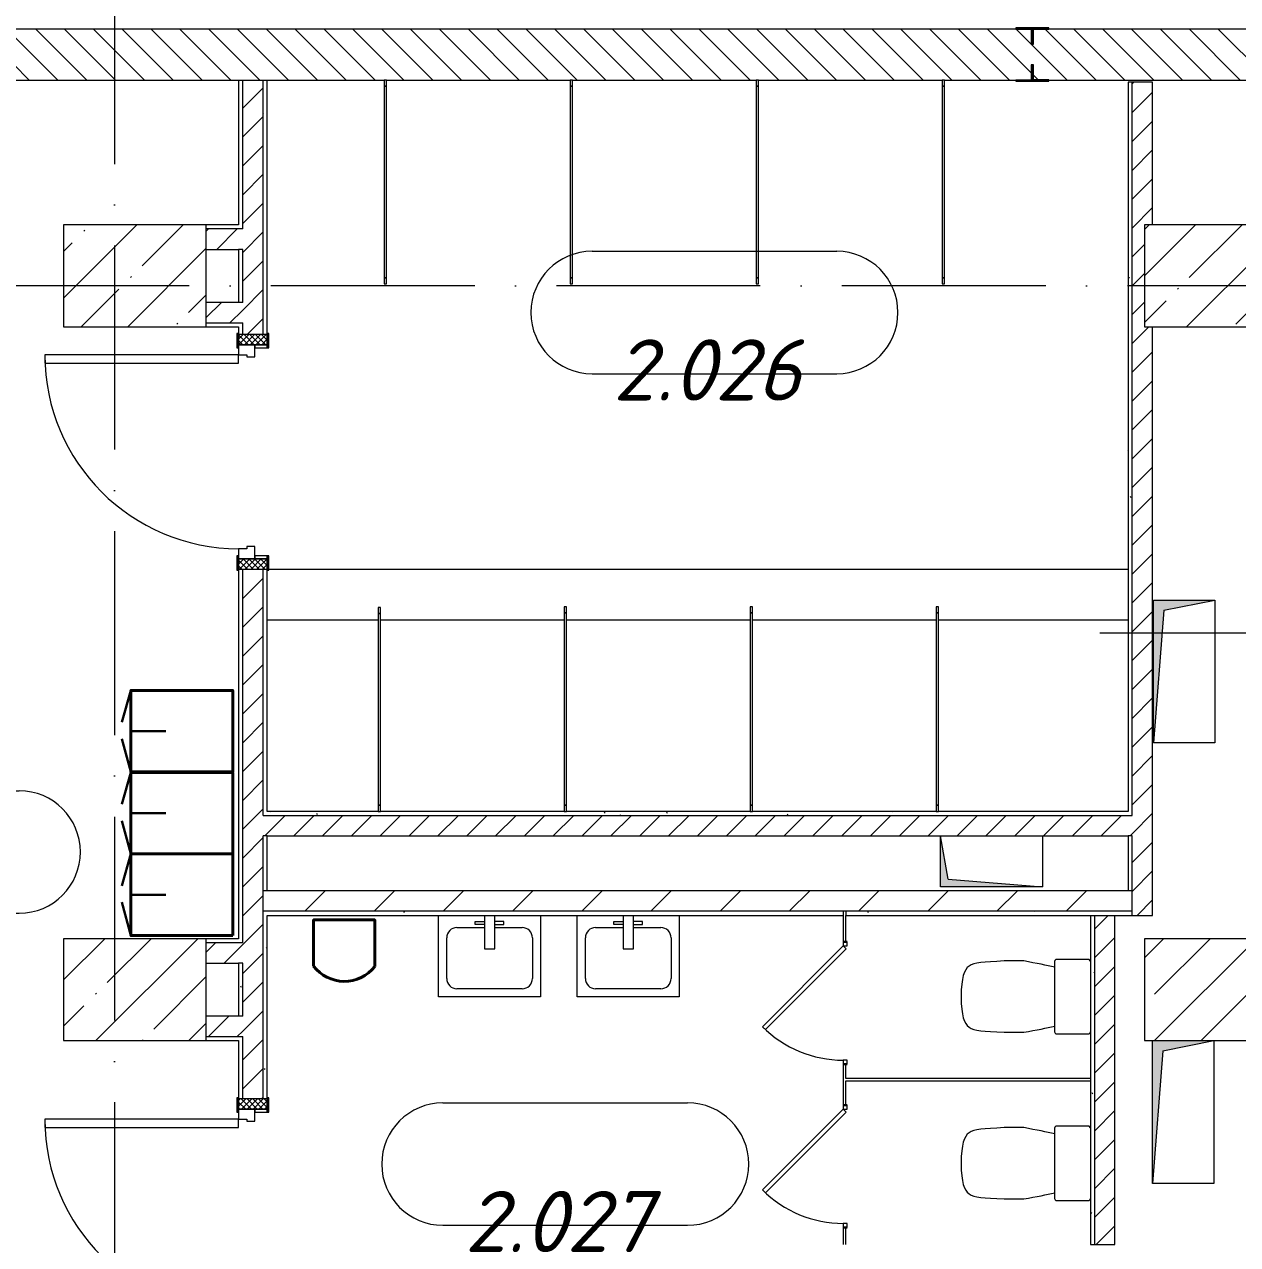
# Model space of a CAD drawing. Header units: millimetres. Extents: x -6467 to 105918, y -7090 to 92481.
# Drawn here: x 77308 to 83257, y 58381 to 64364 of the extents above; entities that cross this region are included whole.
import ezdxf

# ---------------------------------------------------------------- set-up
doc = ezdxf.new("R2010")
doc.units = ezdxf.units.MM
doc.linetypes.add('50_200_ШТРИХ_1Т_ш5_п1_п1_', pattern=[1400, 1000, -200, 0, -200])
for name, color, linetype, lineweight, true_color in [('A-AREA-IDEN-1', 7, 'Continuous', 9, 0xaaaaaa), ('A-DOOR-1', 7, 'Continuous', 5, 0xaaaaaa), ('A-DOOR-FRAM-1', 7, 'Continuous', 9, 0xaaaaaa), ('A-DOOR-OPNG-1', 7, 'Continuous', 30, 0xaaaaaa), ('A-GENM-1', 7, 'Continuous', 9, 0xaaaaaa), ('A-GENM-2', 7, 'Continuous', 20, 0xaaaaaa), ('A-WALL-2', 7, 'Continuous', 5, 0xaaaaaa), ('A-WALL-FNSH-2', 7, 'Continuous', 5, 0xaaaaaa), ('I-WALL-1', 7, 'Continuous', 5, 0x787878), ('M-EQPM-1', 7, 'Continuous', 9, 0xaaaaaa), ('M-EQPM-2', 7, 'Continuous', 9, 0xe2e2e2), ('P-SANR-FIXT-1', 7, 'Continuous', 9, 0xaaaaaa), ('мебель 2 этаж-1', 7, 'Continuous', 40, 0xaaaaaa), ('Оси-3', 7, '50_200_ШТРИХ_1Т_ш5_п1_п1_', 9, 0xaaaaaa), ('ТХ_функционал-2', 7, 'Continuous', 40, 0xaaaaaa), ('ТХ_функционал-9', 7, 'Continuous', 30, 0xaaaaaa)]:
    doc.layers.add(name, color=color, linetype=linetype, lineweight=lineweight, true_color=true_color)
for name, color, linetype, lineweight in [('A-DOOR', 7, 'Continuous', 9), ('A-DOOR-2', 7, 'Continuous', 5), ('A-DOOR-FRAM', 7, 'Continuous', 9), ('A-DOOR-FRAM-2', 7, 'Continuous', 5), ('A-WALL', 7, 'Continuous', 5), ('A-WALL-FNSH-1', 7, 'Continuous', 5), ('I-WALL', 7, 'Continuous', 5), ('S-COLS', 7, 'Continuous', 9), ('S-COLS-1', 7, 'Continuous', 5)]:
    doc.layers.add(name, color=color, linetype=linetype, lineweight=lineweight)
doc.styles.add('ISOCPEUR_I', font='isocpeui.ttf', dxfattribs={"height": 300})
pattern_1 = [(0, (0, 0), (406.4, 101.6), [6.706, -298.094, 6.706, -298.094, -1625.6]), (0, (0, 0), (406.4, 101.6), [-609.6, 6.706, -602.894, 6.706, -298.094, -711.2]), (0, (0, 0), (406.4, 101.6), [-1524, 6.706, -196.494, 6.706, -501.294]), (120, (152.4, 50.8), (-291.18818, 301.15272), [6.706, -298.094, 6.706, -298.094, -1625.6]), (120, (152.4, 50.8), (-291.18818, 301.15272), [-609.6, 6.706, -602.894, 6.706, -298.094, -711.2]), (120, (152.4, 50.8), (-291.18818, 301.15272), [-1524, 6.706, -196.494, 6.706, -501.294]), (240, (203.2, 254), (-115.21182, -402.75272), [6.706, -298.094, 6.706, -298.094, -1625.6]), (240, (203.2, 254), (-115.21182, -402.75272), [-609.6, 6.706, -602.894, 6.706, -298.094, -711.2]), (240, (203.2, 254), (-115.21182, -402.75272), [-1524, 6.706, -196.494, 6.706, -501.294])]
pattern_2 = [(45, (0, 0), (-70.71068, 70.71068), [])]

# ---------------------------------------------------------------- blocks, each defined once
blk = doc.blocks.new('SND_Унитаз_Santek_HEO - Santek HEO_ 365х635х785_ выпуск-прямой_ PN4_5_ Х-резьба НР DN15_ К-гл_кон_ П DN100-V2-АИ_План этажа Радиаторы_2')
at = {"layer": 'P-SANR-FIXT-1'}
for p, q in [((-182.5, -10), (-182.5, -165.8)), ((182.5, -165.8), (182.5, -10)), ((-172.5, -175.8), (172.5, -175.8)), ((-175, -325.6), (-175, -423.4)), ((175, -423.4), (175, -325.6))]:
    blk.add_line(p, q, dxfattribs=at)
for centre, start, end in [((-172.5, -10), 90, 180), ((-172.5, -10), 105, 180), ((172.5, -10), 360, 90), ((172.5, -10), 45, 90), ((172.5, -10), 360, 30), ((-172.5, -165.8), 180, 270), ((-172.5, -165.8), 180, 210), ((-172.5, -165.8), 240, 255), ((172.5, -165.8), 270, 360), ((172.5, -165.8), 270, 315), ((172.5, -165.8), 330, 360)]:
    blk.add_arc(centre, 10, start, end, dxfattribs=at)
for points in [[(-145, -174.9), (-153.6, -214.5), (-163, -263.9), (-175, -325.6)], [(175, -325.6), (163, -263.9), (153.6, -214.5), (145, -174.9)]]:
    blk.add_open_spline(points, degree=3, dxfattribs=at)
for points, knots in [([(-175, -423.4), (-169.2, -526.5), (-168.1, -609.5), (-96, -631.3), (0, -634.5)], [0, 0, 0, 0, 0.2757876, 0.5440111, 0.5440111, 0.5440111, 0.5440111]), ([(0, -634.5), (96, -631.3), (168.1, -609.5), (169.2, -526.5), (175, -423.4)], [0, 0, 0, 0, 0.2682234, 0.5440111, 0.5440111, 0.5440111, 0.5440111])]:
    blk.add_open_spline(points, degree=3, knots=knots, dxfattribs=at)
blk = doc.blocks.new('DOR_ДУ_распашная__1Ст_Прямоугольная2 - Вн_Д-9_ДДГ 600х1850h_С_у-29181152-АИ_План этажа Радиаторы_2')
at = {"layer": 'A-DOOR-1'}
for p, q in [((-116, 402), (-130.1, 387.8)), ((-130.1, 387.8), (265.9, -8.1)), ((280, 6), (-116, 402)), ((265.9, -8.1), (280, 6))]:
    blk.add_line(p, q, dxfattribs=at)
blk.add_arc((280, 6), 560, 135, 180, dxfattribs=at)
at = {"layer": 'A-DOOR-FRAM-1'}
for p, q in [((-280, 6), (-300, 6)), ((-280, -14), (-280, 6)), ((280, 6), (280, -14)), ((300, 6), (280, 6)), ((-300, -14), (-280, -14)), ((280, -14), (300, -14))]:
    blk.add_line(p, q, dxfattribs=at)
at = {"layer": 'A-DOOR-OPNG-1'}
for p, q in [((-300, 6), (-300, -14)), ((300, -14), (300, 6))]:
    blk.add_line(p, q, dxfattribs=at)
blk = doc.blocks.new('SND_2D_Раковина1 - 400х300-V23-АИ_План этажа Радиаторы_2')
at = {"layer": 'P-SANR-FIXT-1'}
for p, q in [((-250, -220), (-250, 180)), ((-25, 180), (-25, 15)), ((25, 15), (25, 180)), ((250, 180), (250, -220)), ((-160, 120), (-25, 120)), ((-70, 150), (-25, 150)), ((-70, 135), (-70, 150)), ((-25, 135), (-70, 135)), ((70, 150), (25, 150)), ((25, 135), (70, 135)), ((25, 120), (160, 120)), ((70, 135), (70, 150)), ((-210, -130), (-210, 70)), ((210, 70), (210, -130)), ((-25, 15), (25, 15)), ((250, -220), (-250, -220)), ((160, -180), (-160, -180))]:
    blk.add_line(p, q, dxfattribs=at)
for centre, start, end in [((-160, 70), 90, 180), ((160, 70), 0, 90), ((-160, -130), 180, 270), ((160, -130), 270, 0)]:
    blk.add_arc(centre, 50, start, end, dxfattribs=at)
blk = doc.blocks.new('BSC_Колонна _Прямоугольная - 500х700-V312-АИ_План этажа Радиаторы_2')
at = {"layer": 'S-COLS-1'}
h = blk.add_hatch(dxfattribs=at)
h.set_pattern_fill('FP_208', color=256, style=0, pattern_type=2)
h.set_pattern_definition([(315, (-63130.7, 77849.65), (228.0985, 228.0985), []), (315, (-63130.7, 77621.55), (228.0985, 228.0985), [403.225, -80.645, 6.706, -73.939])])
h.paths.add_polyline_path([(-250, 276.3), (-250, -350), (250, -350), (250, 350), (-250, 350)])
for p, q in [((250, 350), (-250, 350)), ((-250, 350), (-250, -350)), ((250, -350), (250, 350)), ((-250, -350), (250, -350))]:
    blk.add_line(p, q, dxfattribs=at)
blk = doc.blocks.new('BSC_Колонна _Прямоугольная - 500х700-V313-АИ_План этажа Радиаторы_2')
at = {"layer": 'S-COLS-1'}
h = blk.add_hatch(dxfattribs=at)
h.set_pattern_fill('FP_209', color=256, style=0, pattern_type=2)
h.set_pattern_definition([(315, (-63130.7, 83150), (228.0985, 228.0985), []), (315, (-63130.7, 82921.9), (228.0985, 228.0985), [403.225, -80.645, 6.706, -73.939])])
h.paths.add_polyline_path([(-250, 350), (-250, -350), (250, -350), (250, 350), (-89, 350)])
for p, q in [((250, 350), (-250, 350)), ((-250, 350), (-250, -350)), ((250, -350), (250, 350)), ((-250, -350), (250, -350))]:
    blk.add_line(p, q, dxfattribs=at)
blk = doc.blocks.new('Канал вертикальный прямоугольный - Шахта - значок проема-24087358-АИ_План этажа Радиаторы_2')
at = {"layer": 'M-EQPM-2'}
blk.add_hatch(color=256, dxfattribs=at).paths.add_polyline_path([(-150, -350), (-100, 300), (150, 350), (-150, 350), (-150, -212.6)])
at = {"layer": 'M-EQPM-1'}
for p, q in [((-150, -350), (-150, 350)), ((-150, 350), (150, 350)), ((-100, 300), (-150, -350)), ((-100, 300), (150, 350)), ((150, 350), (150, -350)), ((150, -350), (-150, -350))]:
    blk.add_line(p, q, dxfattribs=at)
blk = doc.blocks.new('Канал вертикальный прямоугольный - Шахта - значок проема-24087374-АИ_План этажа Радиаторы_2')
at = {"layer": 'M-EQPM-2'}
blk.add_hatch(color=256, dxfattribs=at).paths.add_polyline_path([(-125, -250), (-87.5, 212.5), (125, 250), (-125, 250), (-125, -91.1)])
at = {"layer": 'M-EQPM-1'}
for p, q in [((-125, -250), (-125, 250)), ((-125, 250), (125, 250)), ((-87.5, 212.5), (125, 250)), ((125, 250), (125, -250)), ((-87.5, 212.5), (-125, -250)), ((125, -250), (-125, -250))]:
    blk.add_line(p, q, dxfattribs=at)
blk = doc.blocks.new('Канал вертикальный прямоугольный - Шахта - значок проема-24087380-АИ_План этажа Радиаторы_2')
at = {"layer": 'M-EQPM-2'}
blk.add_hatch(color=256, dxfattribs=at).paths.add_polyline_path([(-150, -350), (-100, 300), (150, 350), (-150, 350)])
at = {"layer": 'M-EQPM-1'}
for p, q in [((-150, -350), (-150, 350)), ((-150, 350), (150, 350)), ((-100, 300), (-150, -350)), ((-100, 300), (150, 350)), ((150, 350), (150, -350)), ((150, -350), (-150, -350))]:
    blk.add_line(p, q, dxfattribs=at)
blk = doc.blocks.new('BSC_Колонна _Прямоугольная - 500х700-V354-АИ_План этажа Радиаторы_2')
at = {"layer": 'S-COLS-1'}
h = blk.add_hatch(dxfattribs=at)
h.set_pattern_fill('FP_240', color=256, style=0, pattern_type=2)
h.set_pattern_definition([(315, (-59630.7, 77849.65), (228.0985, 228.0985), []), (315, (-59630.7, 77621.55), (228.0985, 228.0985), [403.225, -80.645, 6.706, -73.939])])
h.paths.add_polyline_path([(-250, 350), (-250, -350), (250, -350), (250, 350)])
for p, q in [((250, 350), (-250, 350)), ((-250, 350), (-250, -350)), ((250, -350), (250, 350)), ((-250, -350), (250, -350))]:
    blk.add_line(p, q, dxfattribs=at)
blk = doc.blocks.new('BSC_Колонна _Прямоугольная - 500х700-V355-АИ_План этажа Радиаторы_2')
at = {"layer": 'S-COLS-1'}
h = blk.add_hatch(dxfattribs=at)
h.set_pattern_fill('FP_241', color=256, style=0, pattern_type=2)
h.set_pattern_definition([(315, (-59630.7, 83150), (228.0985, 228.0985), []), (315, (-59630.7, 82921.9), (228.0985, 228.0985), [403.225, -80.645, 6.706, -73.939])])
h.paths.add_polyline_path([(-250, 10), (-250, -350), (250, -350), (250, 350), (-250, 350), (-250, 260)])
for p, q in [((250, 350), (-250, 350)), ((-250, 350), (-250, 310)), ((250, -350), (250, 350)), ((-250, 10), (-250, -350)), ((-250, -350), (250, -350))]:
    blk.add_line(p, q, dxfattribs=at)
blk = doc.blocks.new('110_Дверь_СКБ_1Ст_Внутренняя - СОШ_Д-04_Дв_1150_900_x2100h_туалет для мальчиков_ туалет для девочек-25468597-АИ_План этажа Радиаторы_2')
at = {"layer": 'A-DOOR-2'}
h = blk.add_hatch(dxfattribs=at)
h.set_pattern_fill('FP_141', color=256, style=0, pattern_type=2)
h.set_pattern_definition([(135, (1751.41, 134.685), (-14.14214, -14.14214), []), (225, (1751.41, 134.685), (14.14214, -14.14214), [])])
h.paths.add_polyline_path([(537.5, -70), (587.5, -70), (587.5, 70), (537.5, 70)])
at = {"layer": 'A-DOOR-FRAM-2'}
h = blk.add_hatch(dxfattribs=at)
h.set_pattern_fill('FP_142', color=256, style=0, pattern_type=2)
h.set_pattern_definition([(45, (-371.384, 134.685), (-14.1421, 14.1421), []), (135, (-371.384, 134.685), (-14.1421, -14.1421), [])])
h.paths.add_polyline_path([(-562.5, -70), (-512.5, -70), (-512.5, 70), (-562.5, 70)])
at = {"layer": 'A-DOOR'}
for p, q in [((487.5, 1020), (447.5, 1020)), ((447.5, 1020), (447.5, 70)), ((487.5, 70), (487.5, 1020)), ((447.5, 70), (487.5, 70))]:
    blk.add_line(p, q, dxfattribs=at)
at = {"layer": 'A-DOOR-2'}
blk.add_arc((487.5, 70), 950, 90, 180, dxfattribs=at)
at = {"layer": 'A-DOOR-FRAM'}
for p, q in [((-497.5, 78), (-567.5, 78)), ((-567.5, 78), (-567.5, 70)), ((-567.5, 70), (-497.5, 70)), ((-512.5, 70), (-562.5, 70)), ((-562.5, 70), (-562.5, -70)), ((-462.5, 70), (-512.5, 70)), ((-512.5, 70), (-512.5, -10)), ((-512.5, -70), (-512.5, 70)), ((-497.5, 70), (-512.5, 70)), ((-512.5, 70), (-512.5, 69)), ((-512.5, 69), (-497.5, 69)), ((-497.5, 70), (-497.5, 78)), ((-497.5, 69), (-497.5, 70)), ((-462.5, 30), (-462.5, 70)), ((487.5, 70), (487.5, 30)), ((537.5, 70), (487.5, 70)), ((592.5, 78), (522.5, 78)), ((522.5, 78), (522.5, 70)), ((537.5, 70), (522.5, 70)), ((522.5, 70), (522.5, 69)), ((522.5, 70), (592.5, 70)), ((522.5, 69), (537.5, 69)), ((537.5, -10), (537.5, 70)), ((587.5, 70), (537.5, 70)), ((537.5, 70), (537.5, -70)), ((537.5, 69), (537.5, 70)), ((587.5, -70), (587.5, 70)), ((592.5, 70), (592.5, 78)), ((-452.5, 30), (-462.5, 30)), ((-452.5, -10), (-452.5, 30)), ((487.5, 30), (477.5, 30)), ((477.5, 30), (477.5, -10)), ((-512.5, -10), (-452.5, -10)), ((-497.5, -10), (-512.5, -10)), ((-512.5, -10), (-512.5, -70)), ((-497.5, -70), (-497.5, -10)), ((477.5, -10), (537.5, -10)), ((537.5, -10), (522.5, -10)), ((522.5, -10), (522.5, -70)), ((537.5, -70), (537.5, -10)), ((-497.5, -70), (-567.5, -70)), ((-567.5, -70), (-567.5, -78)), ((-567.5, -78), (-497.5, -78)), ((-562.5, -70), (-512.5, -70)), ((-512.5, -70), (-497.5, -70)), ((-497.5, -78), (-497.5, -70)), ((522.5, -70), (537.5, -70)), ((592.5, -70), (522.5, -70)), ((522.5, -70), (522.5, -78)), ((522.5, -78), (592.5, -78)), ((537.5, -70), (587.5, -70)), ((592.5, -78), (592.5, -70))]:
    blk.add_line(p, q, dxfattribs=at)
blk = doc.blocks.new('АР_Перемычка1 - АР_Перемычка-25468524-АИ_План этажа Радиаторы_2')
at = {"layer": 'A-GENM-1'}
blk.add_line((-300, -50), (-299, -50), dxfattribs=at)
blk = doc.blocks.new('Фахверк _газобетон торцы_873 - Фахверк _газобетон торцы_-26105807-АИ_План этажа Радиаторы_2')
at = {"layer": 'A-GENM-2'}
for p, q in [((41046, 11134.7), (40965, 11134.7)), ((40965, 11134.7), (40965, 11128.7)), ((40965, 11128.7), (41040, 11128.7)), ((41040, 11128.7), (41040, 11053.7)), ((41046, 11053.7), (41046, 11134.7)), ((41040, 11053.7), (41046, 11053.7)), ((41040, 10953.7), (41040, 10878.7)), ((41046, 10953.7), (41040, 10953.7)), ((41046, 10872.7), (41046, 10953.7)), ((41040, 10878.7), (40965, 10878.7)), ((40965, 10878.7), (40965, 10872.7)), ((40965, 10872.7), (41046, 10872.7))]:
    blk.add_line(p, q, dxfattribs=at)
blk = doc.blocks.new('Фахверк _газобетон торцы_874 - Фахверк _газобетон торцы_-26105827-АИ_План этажа Радиаторы_2')
at = {"layer": 'A-GENM-2'}
for p, q in [((41046, 105920.3), (40965, 105920.3)), ((40965, 105920.3), (40965, 105914.3)), ((40965, 105914.3), (41040, 105914.3)), ((41040, 105914.3), (41040, 105839.3)), ((41046, 105839.3), (41046, 105920.3)), ((41040, 105839.3), (41046, 105839.3)), ((41046, 105739.3), (41040, 105739.3)), ((41040, 105739.3), (41040, 105664.3)), ((41046, 105658.3), (41046, 105739.3)), ((41040, 105664.3), (40965, 105664.3)), ((40965, 105664.3), (40965, 105658.3)), ((40965, 105658.3), (41046, 105658.3))]:
    blk.add_line(p, q, dxfattribs=at)
blk = doc.blocks.new('мебель 2 этаж-28800768-АИ_План этажа Радиаторы_2')
at = {"layer": 'ТХ_функционал-2', "flags": 128}
for points in [[(80593.1, 62413.2), (80093.1, 62413.2), (80093.1, 62813.2), (80593.1, 62813.2)], [(80593.1, 62011.2), (80093.1, 62011.2), (80093.1, 62411.2), (80593.1, 62411.2)], [(80593.1, 61611.2), (80093.1, 61611.2), (80093.1, 62011.2), (80593.1, 62011.2)]]:
    blk.add_lwpolyline(points, close=True, dxfattribs=at)
blk.add_lwpolyline([(80989, 61461.8), (80989, 61688.1), (81289, 61688.1), (81289, 61458.9)], dxfattribs=at)
at = {"layer": 'ТХ_функционал-2'}
blk.add_arc((81140.2, 61576.3), 189.6, 217.15172, 321.75467, dxfattribs=at)
at = {"layer": 'ТХ_функционал-9'}
for p, q in [((80093.1, 62813.2), (80049.7, 62657)), ((80093.1, 62613.2), (80265.1, 62613.2)), ((80093.1, 62413.2), (80049.1, 62576.2)), ((80093.1, 62411.2), (80049.7, 62255)), ((80093.1, 62211.2), (80265.1, 62211.2)), ((80093.1, 61811.2), (80265.1, 61811.2)), ((80093.1, 61611.2), (80049.1, 61774.2))]:
    blk.add_line(p, q, dxfattribs=at)
at = {"layer": 'ТХ_функционал-9', "flags": 128}
blk.add_lwpolyline([(80049.7, 61855), (80093.1, 62011.2), (80049.1, 62174.2)], dxfattribs=at)
blk = doc.blocks.new('SMP_ДушеваяПерегородка_P1 - Туалетная кабинка 5-29261964-АИ_План этажа Радиаторы_2')
at = {"layer": 'M-EQPM-1'}
for p, q in [((6, 1063.2), (-6, 1063.2)), ((-6, 1063.2), (-6, 1033.2)), ((6, 1033.2), (-6, 1033.2)), ((-6, 1033.2), (-6, 90)), ((-6, 1033.2), (6, 1033.2)), ((6, 1033.2), (6, 1063.2)), ((6, 90), (6, 1033.2)), ((-6, 90), (6, 90)), ((6, 90), (-6, 90)), ((-6, 90), (-6, 60)), ((-6, 60), (6, 60)), ((6, 60), (6, 90))]:
    blk.add_line(p, q, dxfattribs=at)
blk = doc.blocks.new('SMP_ДушеваяПерегородка_P1 - Туалетная кабинка 5-29261909-АИ_План этажа Радиаторы_2')
at = {"layer": 'M-EQPM-1'}
for p, q in [((6, 1062.7), (-6, 1062.7)), ((-6, 1062.7), (-6, 1032.7)), ((6, 1032.7), (-6, 1032.7)), ((-6, 1032.7), (-6, 90)), ((-6, 1032.7), (6, 1032.7)), ((6, 1032.7), (6, 1062.7)), ((6, 90), (6, 1032.7)), ((-6, 90), (6, 90)), ((6, 90), (-6, 90)), ((-6, 90), (-6, 60)), ((-6, 60), (6, 60)), ((6, 60), (6, 90))]:
    blk.add_line(p, q, dxfattribs=at)
blk = doc.blocks.new('SMP_ДушеваяПерегородка_P1 - Туалетная кабинка 5-29261881-АИ_План этажа Радиаторы_2')
at = {"layer": 'M-EQPM-1'}
for p, q in [((6, 1060.1), (-6, 1060.1)), ((-6, 1060.1), (-6, 1030.1)), ((6, 1030.1), (-6, 1030.1)), ((-6, 1030.1), (-6, 90)), ((-6, 1030.1), (6, 1030.1)), ((6, 1030.1), (6, 1060.1)), ((6, 90), (6, 1030.1)), ((-6, 90), (6, 90)), ((6, 90), (-6, 90)), ((-6, 90), (-6, 60)), ((-6, 60), (6, 60)), ((6, 60), (6, 90))]:
    blk.add_line(p, q, dxfattribs=at)
blk = doc.blocks.new('SMP_ДушеваяПерегородка_P1 - Туалетная кабинка 5-29261991-АИ_План этажа Радиаторы_2')
at = {"layer": 'M-EQPM-1'}
for p, q in [((6, 1124.9), (-6, 1124.9)), ((-6, 1124.9), (-6, 1094.9)), ((6, 1094.9), (-6, 1094.9)), ((-6, 1094.9), (-6, 155)), ((-6, 1094.9), (6, 1094.9)), ((6, 1094.9), (6, 1124.9)), ((6, 155), (6, 1094.9)), ((-6, 155), (6, 155)), ((6, 155), (-6, 155)), ((-6, 155), (-6, 125)), ((-6, 125), (6, 125)), ((6, 125), (6, 155))]:
    blk.add_line(p, q, dxfattribs=at)
blk = doc.blocks.new('SMP_ДушеваяПерегородка_P1 - Туалетная кабинка 5-29261513-АИ_План этажа Радиаторы_2')
at = {"layer": 'M-EQPM-1'}
for p, q in [((6, 1124.9), (-6, 1124.9)), ((-6, 1124.9), (-6, 1094.9)), ((6, 1094.9), (-6, 1094.9)), ((-6, 1094.9), (-6, 155)), ((-6, 1094.9), (6, 1094.9)), ((6, 1094.9), (6, 1124.9)), ((6, 155), (6, 1094.9)), ((-6, 155), (6, 155)), ((6, 155), (-6, 155)), ((-6, 155), (-6, 125)), ((-6, 125), (6, 125)), ((6, 125), (6, 155))]:
    blk.add_line(p, q, dxfattribs=at)
blk = doc.blocks.new('SMP_ДушеваяПерегородка_P1 - Туалетная кабинка 5-29261484-АИ_План этажа Радиаторы_2')
at = {"layer": 'M-EQPM-1'}
for p, q in [((6, 1124.8), (-6, 1124.8)), ((-6, 1124.8), (-6, 1094.8)), ((6, 1094.8), (-6, 1094.8)), ((-6, 1094.8), (-6, 155)), ((-6, 1094.8), (6, 1094.8)), ((6, 1094.8), (6, 1124.8)), ((6, 155), (6, 1094.8)), ((-6, 155), (6, 155)), ((6, 155), (-6, 155)), ((-6, 155), (-6, 125)), ((-6, 125), (6, 125)), ((6, 125), (6, 155))]:
    blk.add_line(p, q, dxfattribs=at)
blk = doc.blocks.new('SMP_ДушеваяПерегородка_P1 - Туалетная кабинка 5-29261438-АИ_План этажа Радиаторы_2')
at = {"layer": 'M-EQPM-1'}
for p, q in [((6, 1125.1), (-6, 1125.1)), ((-6, 1125.1), (-6, 1095.1)), ((6, 1095.1), (-6, 1095.1)), ((-6, 1095.1), (-6, 155)), ((-6, 1095.1), (6, 1095.1)), ((6, 1095.1), (6, 1125.1)), ((6, 155), (6, 1095.1)), ((-6, 155), (6, 155)), ((6, 155), (-6, 155)), ((-6, 155), (-6, 125)), ((-6, 125), (6, 125)), ((6, 125), (6, 155))]:
    blk.add_line(p, q, dxfattribs=at)
blk = doc.blocks.new('AAR_СКБ_Марка_помещения_1_5 ммп - Номер-27962133-АИ_План этажа Радиаторы_2')
at = {"layer": 'A-AREA-IDEN-1'}
for p, q in [((-2.987, 3), (3.013, 3)), ((-2.987, 0), (3.013, 0))]:
    blk.add_line(p, q, dxfattribs=at)
for centre, start, end in [((-2.987, 1.5), 90, 270), ((3.013, 1.5), 270, 90)]:
    blk.add_arc(centre, 1.5, start, end, dxfattribs=at)

msp = doc.modelspace()

# ---------------------------------------------------------------- hatches: boundary and pattern name
at = {"layer": 'I-WALL'}
h = msp.add_hatch(dxfattribs=at)
h.set_pattern_fill('FP_2', color=256, style=0, pattern_type=2)
h.set_pattern_definition([(135, (0, 0), (-70.71068, -70.71068), [])])
h.paths.add_polyline_path([(89250, 64091), (89250, 64341), (74750, 64341), (74750, 64091), (89200.3, 64091)])
h = msp.add_hatch(dxfattribs=at)
h.set_pattern_fill('FP_4', color=256, style=0, pattern_type=2)
h.set_pattern_definition(pattern_2)
h.paths.add_polyline_path([(78478, 55431), (78478, 57945.1), (78378, 57945.1), (78378, 55431)])
h.paths.add_polyline_path([(78478, 59095.1), (78478, 61692.9), (78378, 61692.9), (78378, 59095.1), (78403.8, 59095.1)])
h.paths.add_polyline_path([(78478, 62842.9), (78478, 64091), (78378, 64091), (78378, 62842.9)])
h = msp.add_hatch(dxfattribs=at)
h.set_pattern_fill('FP_4', color=256, style=0, pattern_type=2)
h.set_pattern_definition(pattern_2)
h.paths.add_polyline_path([(82840, 59995.1), (82840, 62880.7), (82800, 62880.7), (82800, 63380.7), (82840, 63380.7), (82840, 64081), (82740, 64081), (82740, 59995.1)])
h = msp.add_hatch(dxfattribs=at)
h.set_pattern_fill('FP_4', color=256, style=0, pattern_type=2)
h.set_pattern_definition(pattern_2)
h.paths.add_polyline_path([(78199.7, 63260.7), (78378, 63260.7), (78378, 63360.7), (78199.7, 63360.7)])
h = msp.add_hatch(dxfattribs=at)
h.set_pattern_fill('FP_4', color=256, style=0, pattern_type=2)
h.set_pattern_definition(pattern_2)
h.paths.add_polyline_path([(78378, 62900.7), (78378, 63000.7), (78199.7, 63000.7), (78199.7, 62900.7), (78358, 62900.7)])
h = msp.add_hatch(dxfattribs=at)
h.set_pattern_fill('FP_4', color=256, style=0, pattern_type=2)
h.set_pattern_definition(pattern_2)
h.paths.add_polyline_path([(81837.5, 60385.1), (82740, 60385.1), (82740, 60485.1), (78478, 60485.1), (78478, 60385.1), (81800, 60385.1)])
h = msp.add_hatch(dxfattribs=at)
h.set_pattern_fill('FP_5', color=256, style=0, pattern_type=2)
h.set_pattern_definition([(45, (0, 0), (-169.7056, 169.7056), [])])
h.paths.add_polyline_path([(82720, 60015.1), (82740, 60015.1), (82740, 60115.1), (78478, 60115.1), (78478, 60015.1), (82556.3, 60015.1)])
h = msp.add_hatch(dxfattribs=at)
h.set_pattern_fill('FP_4', color=256, style=0, pattern_type=2)
h.set_pattern_definition(pattern_2)
h.paths.add_polyline_path([(82556.3, 58380.7), (82655, 58380.7), (82655, 59995.1), (82555, 59995.1), (82555, 58380.7)])
h = msp.add_hatch(dxfattribs=at)
h.set_pattern_fill('FP_4', color=256, style=0, pattern_type=2)
h.set_pattern_definition(pattern_2)
h.paths.add_polyline_path([(78199.7, 59760.7), (78378, 59760.7), (78378, 59860.7), (78199.7, 59860.7)])
h = msp.add_hatch(dxfattribs=at)
h.set_pattern_fill('FP_4', color=256, style=0, pattern_type=2)
h.set_pattern_definition(pattern_2)
h.paths.add_polyline_path([(78378, 59400.7), (78378, 59500.7), (78199.7, 59500.7), (78199.7, 59400.7), (78358, 59400.7)])
at = {"layer": 'I-WALL-1'}
h = msp.add_hatch(dxfattribs=at)
h.set_pattern_fill('FP_3', color=256, style=0, pattern_type=2)
h.set_pattern_definition(pattern_1)
h.paths.add_polyline_path([(78358, 55431), (78378, 55431), (78378, 57945.1), (78358, 57945.1), (78358, 56002.4)])
h.paths.add_polyline_path([(78358, 59095.1), (78378, 59095.1), (78378, 59400.7), (78358, 59400.7), (78358, 59100.1)])
h.paths.add_polyline_path([(78358, 59500.7), (78378, 59500.7), (78378, 59760.7), (78358, 59760.7)])
h.paths.add_polyline_path([(78378, 59860.7), (78378, 61692.9), (78358, 61692.9), (78358, 59860.7)])
h.paths.add_polyline_path([(78378, 62842.9), (78378, 62900.7), (78358, 62900.7), (78358, 62842.9)])
h.paths.add_polyline_path([(78358, 63000.7), (78378, 63000.7), (78378, 63260.7), (78358, 63260.7), (78358, 63041.7)])
h.paths.add_polyline_path([(78378, 63360.7), (78378, 64091), (78358, 64091), (78358, 63360.7)])
h = msp.add_hatch(dxfattribs=at)
h.set_pattern_fill('FP_3', color=256, style=0, pattern_type=2)
h.set_pattern_definition(pattern_1)
h.paths.add_polyline_path([(78498, 55431), (78498, 57283.1), (78478, 57283.1), (78478, 55431)])
h.paths.add_polyline_path([(78478, 57383.1), (78498, 57383.1), (78498, 57945.1), (78478, 57945.1), (78478, 57940.1)])
h.paths.add_polyline_path([(78478, 59095.1), (78498, 59095.1), (78498, 60015.1), (78478, 60015.1), (78478, 59100.1)])
h.paths.add_polyline_path([(78498, 60115.1), (78498, 60385.1), (78478, 60385.1), (78478, 60115.1)])
h.paths.add_polyline_path([(78478, 60485.1), (78498, 60485.1), (78498, 61692.9), (78478, 61692.9), (78478, 61633.9)])
h.paths.add_polyline_path([(78478, 62842.9), (78498, 62842.9), (78498, 64091), (78478, 64091), (78478, 62847.9)])
h = msp.add_hatch(dxfattribs=at)
h.set_pattern_fill('FP_3', color=256, style=0, pattern_type=2)
h.set_pattern_definition(pattern_1)
h.paths.add_polyline_path([(82740, 59995.1), (82740, 60015.1), (82720, 60015.1), (82720, 59995.1)])
h.paths.add_polyline_path([(82740, 60115.1), (82740, 60385.1), (82720, 60385.1), (82720, 60115.1)])
h.paths.add_polyline_path([(82740, 60485.1), (82740, 64081), (82720, 64081), (82720, 60485.1)])
h = msp.add_hatch(dxfattribs=at)
h.set_pattern_fill('FP_3', color=256, style=0, pattern_type=2)
h.set_pattern_definition(pattern_1)
h.paths.add_polyline_path([(78358, 63360.7), (78358, 63380.7), (78199.7, 63380.7), (78199.7, 63360.7)])
h = msp.add_hatch(dxfattribs=at)
h.set_pattern_fill('FP_3', color=256, style=0, pattern_type=2)
h.set_pattern_definition(pattern_1)
h.paths.add_polyline_path([(78358, 62880.7), (78358, 62900.7), (78199.7, 62900.7), (78199.7, 62880.7)])
h = msp.add_hatch(dxfattribs=at)
h.set_pattern_fill('FP_3', color=256, style=0, pattern_type=2)
h.set_pattern_definition(pattern_1)
h.paths.add_polyline_path([(82556.3, 60485.1), (82720, 60485.1), (82720, 60505.1), (78498, 60505.1), (78498, 60485.1), (81790, 60485.1)])
h = msp.add_hatch(dxfattribs=at)
h.set_pattern_fill('FP_3', color=256, style=0, pattern_type=2)
h.set_pattern_definition(pattern_1)
h.paths.add_polyline_path([(81335, 59995.1), (82720, 59995.1), (82720, 60015.1), (81335, 60015.1)])
h.paths.add_polyline_path([(81323, 59995.1), (81323, 60015.1), (78498, 60015.1), (78498, 59995.1), (80895.3, 59995.1)])
h = msp.add_hatch(dxfattribs=at)
h.set_pattern_fill('FP_3', color=256, style=0, pattern_type=2)
h.set_pattern_definition(pattern_1)
h.paths.add_polyline_path([(82535, 58380.7), (82555, 58380.7), (82555, 59995.1), (82535, 59995.1), (82535, 58466.2)])
h = msp.add_hatch(dxfattribs=at)
h.set_pattern_fill('FP_3', color=256, style=0, pattern_type=2)
h.set_pattern_definition(pattern_1)
h.paths.add_polyline_path([(78358, 59860.7), (78358, 59880.7), (78199.7, 59880.7), (78199.7, 59860.7)])
h = msp.add_hatch(dxfattribs=at)
h.set_pattern_fill('FP_3', color=256, style=0, pattern_type=2)
h.set_pattern_definition(pattern_1)
h.paths.add_polyline_path([(78358, 59380.7), (78358, 59400.7), (78199.7, 59400.7), (78199.7, 59380.7)])

# ---------------------------------------------------------------- linework, layer by layer
at = {"layer": 'A-WALL'}
for p, q in [((89250, 64341), (74750, 64341)), ((74750, 64091), (79072, 64091)), ((78378, 63360.7), (78378, 64091)), ((78478, 62842.9), (78478, 64091)), ((79084, 64091), (79984, 64091)), ((79996, 64091), (80896, 64091)), ((80908, 64091), (81808, 64091)), ((81820, 64091), (89000, 64091)), ((82740, 60485.1), (82740, 64081)), ((78378, 63360.7), (78199.7, 63360.7)), ((78378, 63260.7), (78358, 63260.7)), ((78378, 63000.7), (78378, 63260.7)), ((78378, 63000.7), (78358, 63000.7)), ((78199.7, 62900.7), (78378, 62900.7)), ((78378, 62842.9), (78378, 62900.7)), ((78378, 59860.7), (78378, 61692.9)), ((78478, 60485.1), (78478, 61692.9)), ((78506, 61692.9), (82720, 61692.9)), ((79042, 61442.9), (78498, 61442.9)), ((79954, 61442.9), (79054, 61442.9)), ((80866, 61442.9), (79966, 61442.9)), ((81778, 61442.9), (80878, 61442.9)), ((82720, 61442.9), (81790, 61442.9)), ((78478, 60485.1), (82740, 60485.1)), ((78498, 60385.1), (78478, 60385.1)), ((78478, 59095.1), (78478, 60385.1)), ((82740, 60385.1), (82720, 60385.1)), ((82740, 59995.1), (82740, 60385.1)), ((78498, 60115.1), (78478, 60115.1)), ((82740, 60115.1), (82720, 60115.1)), ((82740, 60015.1), (78478, 60015.1)), ((82555, 59995.1), (82555, 58380.7)), ((78378, 59860.7), (78199.7, 59860.7)), ((78378, 59760.7), (78358, 59760.7)), ((78378, 59500.7), (78378, 59760.7)), ((78378, 59500.7), (78358, 59500.7)), ((78199.7, 59400.7), (78378, 59400.7)), ((78378, 59095.1), (78378, 59400.7))]:
    msp.add_line(p, q, dxfattribs=at)
at = {"layer": 'A-WALL-2'}
for p, q in [((81323, 60015.1), (81323, 59995.1)), ((81335, 60015.1), (81335, 59995.1))]:
    msp.add_line(p, q, dxfattribs=at)
at = {"layer": 'A-WALL-FNSH-1'}
for p, q in [((78358, 64091), (78358, 63380.7)), ((78498, 62847.9), (78498, 64091)), ((82720, 64081), (82720, 60505.1)), ((82840, 64081), (82720, 64081)), ((82840, 63380.7), (82840, 64081)), ((78358, 63380.7), (78199.7, 63380.7)), ((78199.7, 63260.7), (78358, 63260.7)), ((78358, 63260.7), (78358, 63000.7)), ((78358, 63000.7), (78199.7, 63000.7)), ((78199.7, 62880.7), (78358, 62880.7)), ((78358, 62880.7), (78358, 62847.9)), ((82840, 59995.1), (82840, 62880.7)), ((78358, 61687.9), (78358, 59880.7)), ((78498, 60505.1), (78498, 61687.9)), ((79042, 60505.1), (78498, 60505.1)), ((79954, 60505.1), (79054, 60505.1)), ((80866, 60505.1), (79966, 60505.1)), ((81778, 60505.1), (80878, 60505.1)), ((82720, 60505.1), (81790, 60505.1)), ((78498, 60385.1), (82720, 60385.1)), ((78498, 60115.1), (78498, 60385.1)), ((82720, 60385.1), (82720, 60115.1)), ((82720, 60115.1), (78498, 60115.1)), ((78498, 59995.1), (81323, 59995.1)), ((78498, 59100.1), (78498, 59995.1)), ((81335, 59995.1), (82840, 59995.1)), ((82535, 59995.1), (82535, 58380.7)), ((82655, 58380.7), (82655, 59995.1)), ((78358, 59880.7), (78199.7, 59880.7)), ((78199.7, 59760.7), (78358, 59760.7)), ((78358, 59760.7), (78358, 59500.7)), ((78358, 59500.7), (78199.7, 59500.7)), ((78199.7, 59380.7), (78358, 59380.7)), ((78358, 59380.7), (78358, 59100.1)), ((82535, 58380.7), (82655, 58380.7))]:
    msp.add_line(p, q, dxfattribs=at)
at = {"layer": 'A-WALL-FNSH-2'}
for p, q in [((81323, 59995.1), (81323, 59865.1)), ((81335, 59865.1), (81335, 59995.1)), ((81323, 59265.1), (81323, 59064.7)), ((81335, 59195.1), (81335, 59265.1)), ((82535, 59195.1), (81335, 59195.1)), ((81335, 59064.7), (81335, 59183.1)), ((81335, 59183.1), (82535, 59183.1)), ((81323, 58464.7), (81323, 58380.7)), ((81335, 58380.7), (81335, 58464.7))]:
    msp.add_line(p, q, dxfattribs=at)
at = {"layer": 'Оси-3'}
for p, q in [((77750, 91281), (77750, 9331)), ((104718, 63081), (-5267.3, 63081)), ((82581.2, 61381), (104718, 61381))]:
    msp.add_line(p, q, dxfattribs=at)

# ---------------------------------------------------------------- block references
at = {"layer": 'A-AREA-IDEN-1', "xscale": 199.9999999999999, "yscale": 199.9999999999999, "zscale": 199.9999999999999}
for p in [(80688.8, 62651), (76679.7, 60005.8), (79957.2, 58475.4)]:
    msp.add_blockref('AAR_СКБ_Марка_помещения_1_5 ммп - Номер-27962133-АИ_План этажа Радиаторы_2', p, dxfattribs=at)
at = {"layer": 'A-DOOR-1', "rotation": 89.99999999999966}
for p in [(81329, 59565.1), (81329, 58764.7)]:
    msp.add_blockref('DOR_ДУ_распашная__1Ст_Прямоугольная2 - Вн_Д-9_ДДГ 600х1850h_С_у-29181152-АИ_План этажа Радиаторы_2', p, dxfattribs=at)
at = {"layer": 'A-DOOR-2', "rotation": 89.99999999999987}
for p in [(78428, 62255.4), (78428, 58507.6)]:
    msp.add_blockref('110_Дверь_СКБ_1Ст_Внутренняя - СОШ_Д-04_Дв_1150_900_x2100h_туалет для мальчиков_ туалет для девочек-25468597-АИ_План этажа Радиаторы_2', p, dxfattribs=at)
at = {"layer": 'A-GENM-1'}
msp.add_blockref('Фахверк _газобетон торцы_873 - Фахверк _газобетон торцы_-26105807-АИ_План этажа Радиаторы_2', (41203.9, 53212.3), dxfattribs=at)
for name, p, rotation in [('Фахверк _газобетон торцы_874 - Фахверк _газобетон торцы_-26105827-АИ_План этажа Радиаторы_2', (123295.9, 170005.4), 180), ('АР_Перемычка1 - АР_Перемычка-25468524-АИ_План этажа Радиаторы_2', (78428, 61692.9), 89.99999999999987)]:
    msp.add_blockref(name, p, dxfattribs=dict(at, rotation=rotation))
at = {"layer": 'M-EQPM-1'}
for name, p, rotation in [('SMP_ДушеваяПерегородка_P1 - Туалетная кабинка 5-29261438-АИ_План этажа Радиаторы_2', (79078, 64216), 180), ('SMP_ДушеваяПерегородка_P1 - Туалетная кабинка 5-29261484-АИ_План этажа Радиаторы_2', (79990, 64216), 180), ('SMP_ДушеваяПерегородка_P1 - Туалетная кабинка 5-29261513-АИ_План этажа Радиаторы_2', (80902, 64216), 180), ('SMP_ДушеваяПерегородка_P1 - Туалетная кабинка 5-29261991-АИ_План этажа Радиаторы_2', (81814, 64216), 180), ('Канал вертикальный прямоугольный - Шахта - значок проема-24087374-АИ_План этажа Радиаторы_2', (82050, 60260.1), 89.99999999999868)]:
    msp.add_blockref(name, p, dxfattribs=dict(at, rotation=rotation))
for name, p in [('SMP_ДушеваяПерегородка_P1 - Туалетная кабинка 5-29261881-АИ_План этажа Радиаторы_2', (79048, 60445.1)), ('SMP_ДушеваяПерегородка_P1 - Туалетная кабинка 5-29261909-АИ_План этажа Радиаторы_2', (79960, 60445.1)), ('SMP_ДушеваяПерегородка_P1 - Туалетная кабинка 5-29261909-АИ_План этажа Радиаторы_2', (80872, 60445.1)), ('SMP_ДушеваяПерегородка_P1 - Туалетная кабинка 5-29261964-АИ_План этажа Радиаторы_2', (81784, 60445.1)), ('Канал вертикальный прямоугольный - Шахта - значок проема-24087380-АИ_План этажа Радиаторы_2', (82995, 61191)), ('Канал вертикальный прямоугольный - Шахта - значок проема-24087358-АИ_План этажа Радиаторы_2', (82990, 59030.7))]:
    msp.add_blockref(name, p, dxfattribs=at)
at = {"layer": 'P-SANR-FIXT-1'}
for p in [(79588.8, 59815.1), (80268.8, 59815.1)]:
    msp.add_blockref('SND_2D_Раковина1 - 400х300-V23-АИ_План этажа Радиаторы_2', p, dxfattribs=at)
at = {"layer": 'P-SANR-FIXT-1', "rotation": 269.9999999999997}
for p in [(82535, 59596.5), (82535, 58779.3)]:
    msp.add_blockref('SND_Унитаз_Santek_HEO - Santek HEO_ 365х635х785_ выпуск-прямой_ PN4_5_ Х-резьба НР DN15_ К-гл_кон_ П DN100-V2-АИ_План этажа Радиаторы_2', p, dxfattribs=at)
at = {"layer": 'S-COLS', "rotation": 89.9999999999999}
for name, p in [('BSC_Колонна _Прямоугольная - 500х700-V312-АИ_План этажа Радиаторы_2', (77849.7, 63130.7)), ('BSC_Колонна _Прямоугольная - 500х700-V313-АИ_План этажа Радиаторы_2', (83150, 63130.7)), ('BSC_Колонна _Прямоугольная - 500х700-V354-АИ_План этажа Радиаторы_2', (77849.7, 59630.7)), ('BSC_Колонна _Прямоугольная - 500х700-V355-АИ_План этажа Радиаторы_2', (83150, 59630.7))]:
    msp.add_blockref(name, p, dxfattribs=at)
at = {"layer": 'мебель 2 этаж-1'}
msp.add_blockref('мебель 2 этаж-28800768-АИ_План этажа Радиаторы_2', (-2263.5, -1715.2), dxfattribs=at)

# ---------------------------------------------------------------- texts
at = {"layer": 'A-AREA-IDEN-1', "char_height": 300, "width": 952, "attachment_point": 8, "line_spacing_factor": 1.139951, "style": 'ISOCPEUR_I'}
for s, insert in [('\\pt2540.001,5079.999,7620,10160.001,12699.999,15240,17780.001,20319.999,22860,25400.001,27939.999,30480,33020.001,35559.999,38100,40640.001,43179.999,45720,48260.001,50799.999,53340,55880.001,58419.999,60960,63500.001,66039.999,68580,71120.001,73659.999,76200,78740.001,81279.999;2.026', (80654.1, 62519.5)), ('\\pt2540.001,5079.999,7620,10160.001,12699.999,15240,17780.001,20319.999,22860,25400.001,27939.999,30480,33020.001,35559.999,38100,40640.001,43179.999,45720,48260.001,50799.999,53340,55880.001,58419.999,60960,63500.001,66039.999,68580,71120.001,73659.999,76200,78740.001,81279.999;2.027', (79922.5, 58343.9))]:
    msp.add_mtext(s, dxfattribs=dict(at, insert=insert))

doc.saveas('drawing.dxf')
